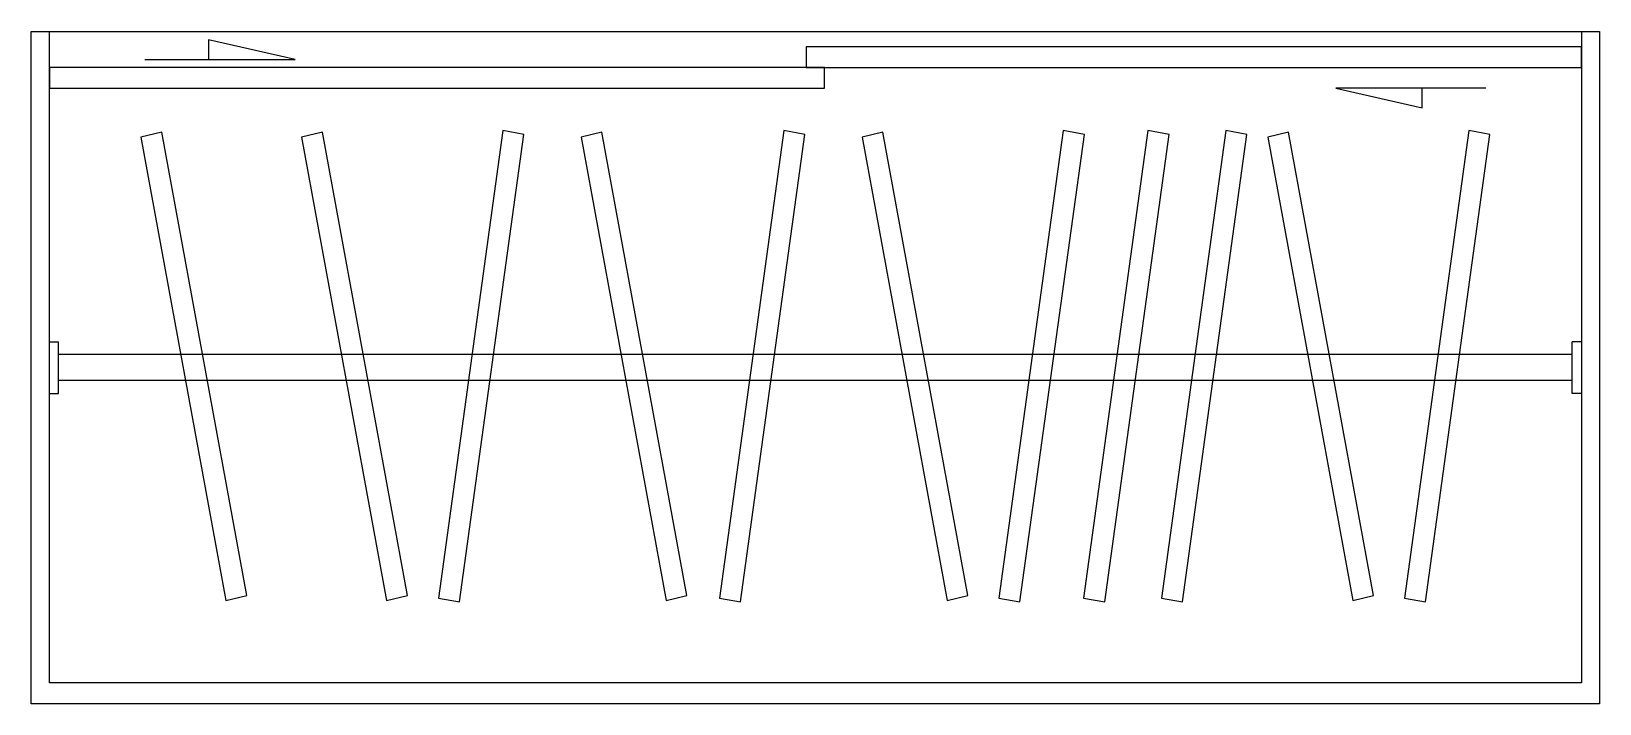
# Model space of a CAD drawing. Header units: millimetres. Extents: x -114775 to 228300, y -175499 to 108657.
# Drawn here: x 42359 to 43759, y 108057 to 108657 of the extents above; entities that cross this region are included whole.
import ezdxf

# ---------------------------------------------------------------- set-up
doc = ezdxf.new("R2010")
doc.units = ezdxf.units.MM
doc.header["$LTSCALE"] = 1000
doc.linetypes.add('DASH', pattern=[0.35, 0.25, -0.1])
doc.layers.get('0').update_dxf_attribs({"linetype": 'CONTINUOUS'})
doc.layers.add('A-FUR', color=8, linetype='CONTINUOUS')

# ---------------------------------------------------------------- blocks, each defined once
blk = doc.blocks.new('u5g')
at = {"color": 8, "linetype": 'DASH', "ltscale": 20}
for p, q in [((28966, -300), (28976, -300)), ((28976, -300), (28976, -350)), ((30651, -300), (30641, -300)), ((30641, -300), (30641, -350)), ((30641, -312.5), (28976, -312.5)), ((30641, -337.5), (28976, -337.5)), ((28966, -350), (28976, -350)), ((30651, -350), (30641, -350))]:
    blk.add_line(p, q, dxfattribs=at)
at = {"color": 8, "ltscale": 20}
for p, q in [((30380.9, -595), (30476, -576.1)), ((30476, -576.1), (30476, -595)), ((30546.1, -595), (30380.9, -595)), ((29071, -623), (29236.1, -623)), ((29236.1, -623), (29141.1, -641.9)), ((29141.1, -641.9), (29141.1, -623))]:
    blk.add_line(p, q, dxfattribs=at)
at = {"linetype": 'DASH', "ltscale": 20}
for points in [[(30671, 0), (28946, 0), (28946, -650), (30671, -650)], [(28966, -595), (29818.5, -595), (29818.5, -615), (28966, -615)], [(29798.5, -615), (30651, -615), (30651, -635), (29798.5, -635)]]:
    blk.add_lwpolyline(points, close=True, dxfattribs=at)
blk.add_lwpolyline([(30651, -650), (30651, -20), (28966, -20), (28966, -650)], dxfattribs=at)
at = {"color": 8, "linetype": 'DASH', "ltscale": 20}
for points in [[(29066.6, -547.7), (29160.1, -99.8), (29183.1, -104.6), (29089.6, -552.5)], [(29243.3, -547.7), (29336.9, -99.8), (29359.9, -104.6), (29266.3, -552.5)], [(29464.6, -554.1), (29393.8, -102.1), (29417, -98.4), (29487.8, -550.4)], [(29550.7, -547.7), (29644.2, -99.8), (29667.2, -104.6), (29573.7, -552.5)], [(29773.7, -554.1), (29702.9, -102.1), (29726.1, -98.4), (29796.9, -550.4)], [(29859.8, -547.7), (29953.3, -99.8), (29976.3, -104.6), (29882.8, -552.5)], [(30081.1, -554.1), (30010.3, -102.1), (30033.5, -98.4), (30104.3, -550.4)], [(30174.3, -554.1), (30103.5, -102.1), (30126.7, -98.4), (30197.5, -550.4)], [(30259.9, -554.1), (30189.1, -102.1), (30212.3, -98.4), (30283.1, -550.4)], [(30306, -547.7), (30399.5, -99.8), (30422.5, -104.6), (30329, -552.5)], [(30527.3, -554.1), (30456.5, -102.1), (30479.7, -98.4), (30550.5, -550.4)]]:
    blk.add_lwpolyline(points, close=True, dxfattribs=at)
blk = doc.blocks.new('750CHUFANGNCHUANG')
at = {"layer": 'A-FUR', "extrusion": (0, 0, -1), "xscale": 0.8116, "yscale": 0.9231, "zscale": -1, "rotation": 180}
blk.add_blockref('u5g', (84286.8, 102526.1), dxfattribs=at)

msp = doc.modelspace()

# ---------------------------------------------------------------- block references
msp.add_blockref('750CHUFANGNCHUANG', (103152.9, 5530.9))

doc.saveas('drawing.dxf')
